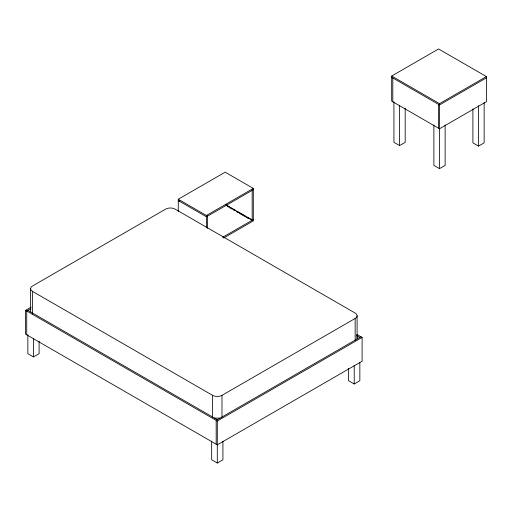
<?xml version="1.0" encoding="UTF-8"?>
<svg xmlns="http://www.w3.org/2000/svg" width="512" height="512" viewBox="0 0 512 512"><rect width="100%" height="100%" fill="white"/><g stroke="black" fill="none" stroke-linecap="round" stroke-linejoin="round"><path stroke-width="0.77" d="M178.272 211.552L178.272 199.245L225.165 172.173L253.299 188.416L253.299 220.902L223.648 238.022M391.68 76.032L438.573 48.96L486.4 76.576L486.4 101.702L439.507 128.774L391.68 101.158L391.68 76.032L439.507 103.648L486.4 76.576M356.826 334.374L362.099 337.421L362.099 361.242L217.293 444.845L25.6 334.17L25.6 310.349L31.117 307.162M30.861 308.608L26.726 310.995L26.726 334.822M178.272 199.245L206.406 215.488L253.299 188.416M207.533 216.134L252.173 190.362M253.299 189.715L252.173 189.933L252.173 220.685L253.299 219.603M486.4 77.875L439.507 104.947L391.68 77.331M222.643 237.306L252.173 220.256L225.856 205.056M27.853 334.758L27.853 353.664L33.478 356.915L39.104 353.664L39.104 341.21M393.926 101.901L393.926 142.31L399.558 145.562L405.184 142.31L405.184 108.237M433.882 124.966L433.882 165.376L439.507 168.627L445.133 165.376L445.133 124.966M472.896 108.781L472.896 142.854L478.522 146.099L484.147 142.854L484.147 102.438M32.538 291.392L212.608 395.354A6.63 3.827 0 0 0 221.984 395.354L355.155 318.47A6.63 3.827 0 0 0 355.155 313.056L175.091 209.094A6.63 3.827 0 0 0 165.715 209.094L32.538 285.978A6.63 3.827 0 0 0 32.538 291.392L32.538 313.965M360.973 336.768L216.173 420.371L216.173 444.192M25.6 310.349L217.293 421.018L362.099 337.421M211.667 441.107L211.667 459.789L217.293 463.04L222.925 459.789L222.925 441.107M348.595 368.282L348.595 380.736L354.221 383.987L359.846 380.736L359.846 362.624M214.483 418.099L220.109 418.099M226.157 204.883L229.619 206.886M231.002 207.686L235.853 210.483M237.235 211.283L245.549 216.083M246.931 216.883L251.782 219.68M227.238 206.291L228.627 207.091M230.01 207.891L232.09 209.088M233.472 209.888L234.861 210.688M236.243 211.488L238.323 212.691M239.706 213.491L244.557 216.288M245.939 217.088L248.019 218.285M178.272 200.544L206.406 216.787L207.533 215.706L207.533 228.32M356.39 335.424L359.846 337.421M27.853 310.349L217.293 419.718M478.522 105.69L478.522 146.099M439.507 103.648L439.507 168.627M438.381 104.301L438.381 128.122M399.558 105.146L399.558 145.562M392.806 77.984L392.806 101.811M357.101 315.763L357.101 337.555M357.037 335.795L357.037 339.046M355.155 318.47L355.155 340.262M354.221 365.306L354.221 383.987M221.984 395.354L221.984 417.152M217.293 421.018L217.293 463.04M212.608 395.354L212.608 417.152M206.406 215.488L206.406 227.802M179.398 201.19L179.098 200.589L179.098 201.018M33.478 338.234L33.478 356.915M30.598 288.685L30.662 311.968"/></g></svg>
